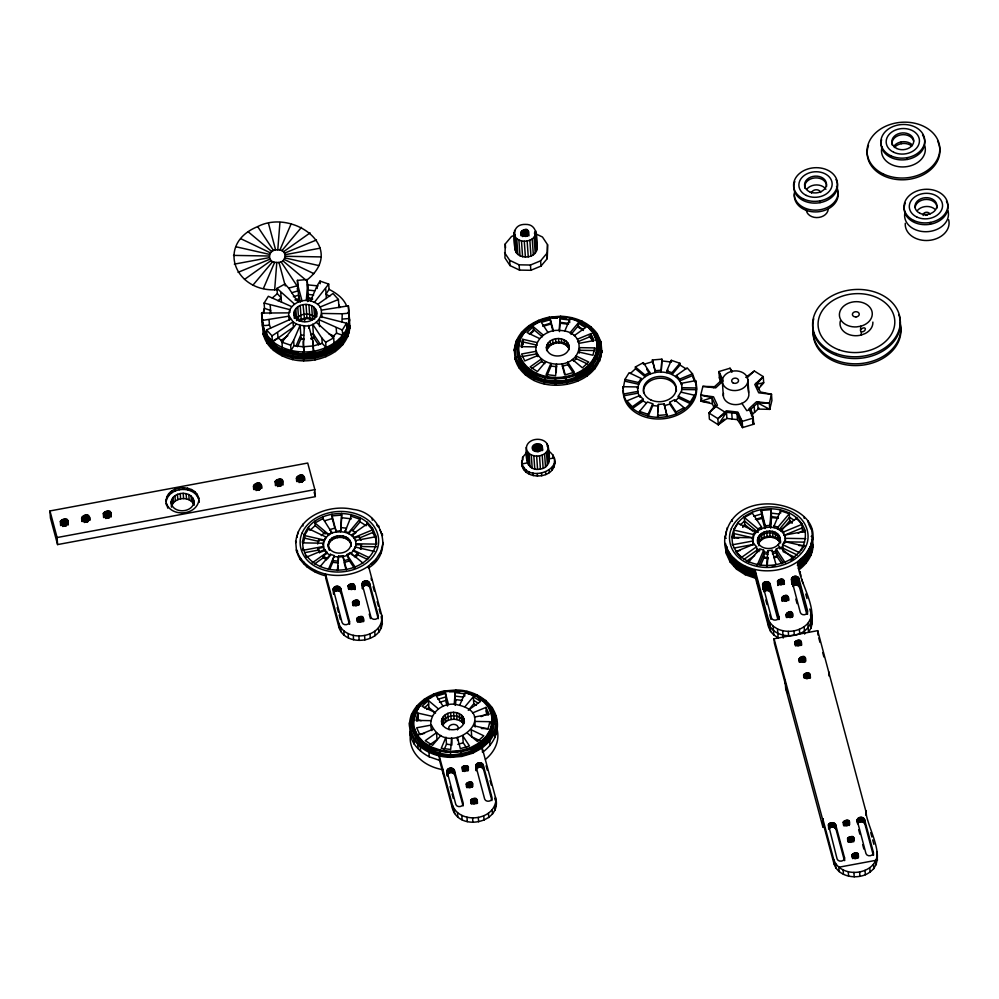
<?xml version="1.0" encoding="UTF-8"?>
<svg xmlns="http://www.w3.org/2000/svg" width="999" height="999" viewBox="0 0 999 999"><rect width="100%" height="100%" fill="white"/><g stroke="black" fill="none" stroke-linecap="round" stroke-linejoin="round"><path stroke-width="1.5" d="M429.258 756.805C419.767 751.847 410.364 743.056 410.152 731.668L413.124 730.394L414.26 728.234L417.632 735.601L423.401 741.995L431.181 746.952L428.958 752.459L429.258 756.805L439.548 760.351L452.734 809.44C460.664 832.279 503.496 822.165 495.392 797.052L482.205 747.976L479.12 742.956L485.864 736.787L490.372 729.545L492.32 721.715L493.756 723.676L496.89 724.437C498.326 735.639 491.096 745.903 482.517 752.372L482.205 747.976L489.71 741.171L494.717 733.129L496.89 724.437M536.088 373.176L533.978 380.457C558.691 392.557 599.313 381.531 601.785 350.661L598.663 349.9L597.227 347.952C591.333 383.716 531.181 388.386 519.168 354.458L518.031 356.631L515.059 357.892C516.695 368.156 525.137 375.811 533.978 380.457M482.205 747.976L472.727 753.221L461.913 756.405L450.487 757.354L450.561 751.348L440.447 750.137L431.181 746.952M282.742 260.714L306.381 280.494C347.952 248.002 292.532 208.254 257.68 226.611C216.084 243.456 234.091 290.984 274.663 289.822L276.798 262.462C286.688 264.036 288.324 248.988 277.784 249.837C267.894 248.276 266.246 263.311 276.798 262.462M277.784 249.837L279.92 222.477M304.533 328.534L304.333 325.761L300.125 325.262L293.619 340.422L290.647 345.192L291.021 350.474L293.993 345.691L303.471 346.828L304.333 325.761C317.757 328.271 329.358 308.741 314.385 302.347C302.547 296.004 284.44 305.844 289.498 320.279M306.306 300.512L307.542 284.727L307.055 279.57L297.427 280.369L298.888 299.6L296.278 300.374M307.655 301.573L308.216 294.405L313.636 295.055M308.241 300.786L308.466 297.914L312.525 298.401M337.412 570.479L338.536 556.131L342.819 555.769L346.566 569.717M375.649 535.002L375.761 536.763L355.632 540.509L355.694 541.383C353.708 535.027 346.815 531.905 340.572 531.755L341.733 515.084L332.105 515.896L336.288 532.105C324.126 532.517 317.719 550.187 330.519 555.169L327.497 558.778L323.177 556.018L327.272 553.109L324.812 549.575L306.431 557.155L303.147 548.476L303.271 550.237L323.414 546.49L323.102 543.219L302.585 542.869C305.007 503.908 377.347 503.234 376.448 544.143L355.931 543.781C355.881 551.773 347.302 556.793 340.022 556.893M338.536 556.131L338.274 561.213L332.642 560.551L332.767 562.3L329.795 569.255M337.824 570.217L338.162 565.871M341.134 527.859L341.608 513.324M431.843 730.619C426.835 716.221 439.872 703.034 454.245 704.208L455.144 692.632L464.635 693.756L464.797 696.103M455.182 705.394L455.144 692.632M455.507 704.532L455.844 700.324M534.34 233.142L542.457 237.013L547.539 244.668L547.227 258.654L540.971 266.109L530.819 270.292L519.492 270.105L510.014 265.572L504.945 257.929L505.257 243.931L511.513 236.488L515.309 234.915M547.227 258.654L547.539 244.668M537.787 356.631C530.506 342.944 545.342 329.008 559.14 330.432L560.052 318.856L569.53 319.992L569.717 322.627M556.256 372.54L556.518 364.111C548.189 363.911 538.998 359.74 536.351 351.261L521.59 354.008L524.737 360.926L538.224 355.369M559.44 331.631L560.227 321.503M657.854 414.485L657.642 417.245L658.378 404.433L664.173 403.946L667.182 416.446C647.951 420.729 621.503 409.365 623.126 386.7L637.487 386.95L638.024 393.144L639.285 395.929M661.912 359.178L661.163 371.99L661.912 359.178L652.359 359.977L655.369 372.477C665.459 370.617 678.209 374.425 681.655 385.04L681.53 383.279L695.629 380.656C700.574 398.726 683.816 413.911 667.182 416.446L664.173 403.946M658.066 411.713L658.378 404.433M766.633 566.445L767.869 550.661L772.152 550.299L775.898 564.248M805.044 530.407L805.107 531.293L784.964 535.039L785.089 536.788C783.104 530.432 776.211 527.31 769.967 527.16L771.066 509.615L761.438 510.414L765.684 527.522C759.59 528.683 753.333 532.917 752.559 539.51L752.434 537.749L731.917 537.387C736.051 503.146 793.83 498.264 805.044 530.407C810.601 569.105 743.993 578.821 732.542 543.893L732.604 544.767L752.746 541.021L752.984 544.542L734.29 548.014M767.22 565.659L767.781 558.478M770.192 527.484L771.315 513.136L779.445 514.11M770.666 528.134L771.565 516.658L778.333 517.457M423.401 741.995L422.565 744.605L420.304 746.952L420.604 751.298M426.748 699.125L426.698 699.762L435.277 694.455C388.411 715.122 419.405 764.223 461.451 754.482C501.098 748.488 507.092 701.086 465.409 691.945L465.696 692.869M531.643 325.362L531.593 325.986L540.184 320.691C501.673 335.826 517.282 382.255 555.519 380.507C584.128 383.866 615.983 349.101 587.362 326.323L593.756 333.853L597.24 333.728L600.973 341.92L601.91 352.422M528.309 368.219L527.46 370.841L525.212 373.189L525.337 374.95M261.925 317.657C261.538 362.5 332.555 369.155 347.415 329.62L347.29 327.859C341.221 340.734 328.022 348.364 314.485 351.136L314.61 352.897L303.184 353.846L303.259 353.047M455.294 690.734C474.15 690.671 496.665 703.184 495.766 724.362C493.031 745.554 470.092 756.792 450.549 756.443C431.78 756.505 409.553 743.88 410.452 722.889C413.174 701.847 435.876 690.596 455.294 690.734L455.419 691.645L455.744 690.009C476.923 689.61 500.087 705.481 497.19 728.783M597.365 335.489L597.24 333.728C588.898 322.09 574.562 316.745 560.639 316.233L560.576 317.045L549.45 317.969L549.225 317.183C532.617 320.304 514.735 332.567 514.373 350.911L516.421 340.472L519.293 340.422L520.392 338.773C501.96 397.627 621.84 387.887 593.131 332.704L596.69 340.771L597.902 341.77L600.973 341.92L601.098 343.681M293.519 351.91L292.445 359.54C315.696 365.085 348.314 353.072 349.95 326.211L347.764 325.874M417.632 735.601L416.595 738.011L413.898 739.859L414.198 744.205M522.527 361.838L521.503 364.248L518.793 366.096L518.918 367.857M496.378 720.042L496.078 715.696L492.27 715.109L488.224 706.48C517.719 768.593 382.255 766.845 419.992 705.294C395.816 732.766 433.841 761.313 461.238 753.396C486.85 750.923 506.905 718.531 482.455 700.087L482.617 700.724L474.675 695.129M519.917 340.01L524.9 331.531M445.017 691.595L444.892 692.544L444.318 690.958C427.01 694.043 407.867 707.879 409.652 727.272M415.397 713.224L415.484 712.537C414.198 716.058 415.047 723.588 409.34 722.926L410.464 736.013M413.436 721.066L413.536 720.366C413.361 766.645 499.962 759.702 491.595 713.848L491.795 714.535M515.184 359.652L514.248 349.151L517.27 348.501L518.431 346.591C518.256 392.882 604.857 385.939 596.49 340.085L596.69 340.771M745.754 377.347L754.345 371.016L763.248 376.611L754.794 384.44L758.703 392.819L771.49 394.28L769.33 403.184L757.679 402.922L758.104 409.078L769.767 409.353L771.915 400.437L771.49 394.28L760.326 391.933L756.218 383.117M60.365 521.366C65.26 535.514 74.401 511.65 60.365 521.366L60.652 525.586M81.643 518.194C92.395 506.018 90.822 530.744 81.643 518.194L81.831 521.003M103.322 513.386C108.229 527.522 117.358 503.671 103.322 513.386L103.621 517.607M198.514 497.302L198.639 499.05C193.631 484.915 168.569 486.863 166.109 501.773C165.697 483.204 200.562 482.904 198.938 502.335L198.813 500.574C196.366 515.484 171.291 517.42 166.296 503.284L167.82 508.116L167.695 506.356M171.141 501.848C172.765 490.571 193.469 490.309 193.906 502.247C192.295 513.523 171.591 513.786 171.141 501.848L171.516 507.13C173.214 496.803 190.597 495.454 194.068 505.257L193.694 499.975M263.249 312.35L264.485 308.341L264.111 303.072L268.331 296.278L291.596 306.581M263.649 312.987L264.086 308.966M263.074 322.04L262.537 326.461L263.199 323.801M269.767 313.723L270.592 310.452L264.485 308.341M293.943 312.937C295.554 301.661 316.258 301.398 316.708 313.336C315.085 324.613 294.38 324.875 293.943 312.937L294.33 318.469M253.484 486.238C264.236 474.075 262.662 498.788 253.484 486.238L253.671 489.06M275.162 481.431C280.07 495.579 289.198 471.728 275.162 481.431L275.462 485.664M296.441 478.259C307.192 466.096 305.619 490.809 296.441 478.259L296.641 481.068M341.945 321.765L342.257 313.773L321.74 313.424L322.028 317.57M292.445 359.54C279.383 356.343 265.734 347.477 263.224 333.441L265.334 332.754C279.558 371.503 348.389 361.713 349.463 319.168L347.415 329.62L346.353 329.433M295.741 542.744C297.39 515.871 330.007 503.871 353.259 509.415C381.93 512.262 394.717 552.235 368.619 567.844L367.882 567.282M349.95 326.211C343.406 365.946 276.561 371.141 263.224 333.441M303.446 542.794L304.608 538.174L304.295 533.778M317.694 544.005L318.781 539.66L323.976 540.834L325.799 536.938L308.641 528.746L308.516 526.985M350.749 542.307L350.874 544.068C347.402 534.265 330.02 535.614 328.321 545.941C327.26 532.392 352.847 532.192 351.086 546.341L350.961 544.58C349.263 554.907 331.88 556.256 328.409 546.453L329.508 550.349L329.383 548.588M333.216 589.06C333.778 585.639 339.523 585.202 340.671 588.436L349.463 621.166C350.025 625.099 343.244 626.086 342.07 622.527L333.216 589.06L333.591 594.205C333.029 590.272 339.81 589.273 340.971 592.832L349.363 624.075M348.151 585.701C352.247 597.489 359.852 577.609 348.151 585.701L348.364 588.636M360.377 549.1L361.463 544.755L355.994 544.667L355.632 540.509M360.864 549.413L361.463 544.755M352.547 602.06C356.643 613.848 364.248 593.968 352.547 602.06L352.759 604.994M362.075 583.691C362.637 580.282 368.381 579.832 369.53 583.066L378.321 615.796C378.883 619.73 372.103 620.729 370.941 617.17L362.075 583.691L362.45 588.848C361.888 584.902 368.668 583.916 369.842 587.474L378.234 618.706M356.943 618.431C361.039 630.207 368.643 610.327 356.943 618.431L357.155 621.353M376.323 542.382C370.941 573.226 323.626 579.432 306.306 555.394M326.011 575.062L325.649 575.836C312.6 572.639 298.951 563.773 296.441 549.725C300.424 562.787 312.774 570.978 325.537 574.075A43.894 33.629 -4 0 0 368.494 566.083L375.986 559.228L380.994 551.186L383.166 542.494L383.291 544.255M382.08 619.542C385.177 642.494 345.879 648.264 339.023 627.559L325.836 578.471L325.537 574.075L338.723 623.151C345.504 643.856 384.977 638.099 381.68 615.172L368.494 566.083L368.619 567.844M515.322 250.649C513.611 240.459 510.439 223.938 525.599 224.4C538.623 224.088 536.8 240.235 537 248.851C535.564 260.876 512.062 259.153 515.659 246.291M520.841 232.755C531.593 220.592 530.032 245.304 520.841 232.755L521.053 235.764M514.01 232.63C514.435 244.118 534.34 243.856 535.889 233.017M432.13 716.32L417.832 713.074L415.996 720.404L431.044 720.666M416.92 721.216L418.082 716.595M417.832 713.074L418.181 720.616L417.694 713.636M518.331 347.302L520.292 339.448M537.037 342.545L522.727 339.298L520.904 346.641L535.951 346.89M521.828 347.44L522.976 342.819M522.227 346.965L522.727 339.298M441.546 720.841C443.169 709.565 463.873 709.302 464.31 721.241C462.699 732.517 441.995 732.779 441.546 720.841L441.795 724.362M546.453 347.078C548.064 335.789 568.768 335.527 569.218 347.465C567.594 358.753 546.89 359.016 546.453 347.078L546.703 350.599C548.401 340.259 565.784 338.911 569.243 348.713L569.005 345.192M522.002 463.236L522.627 457.342L527.322 451.748M526.361 447.502C527.922 436.65 547.827 436.401 548.251 447.877C546.69 458.728 526.785 458.978 526.361 447.502C525.187 457.779 527.022 471.79 540.422 469.068C552.022 467.544 549.5 453.846 548.051 445.691M446.928 770.941C447.49 767.532 453.234 767.082 454.383 770.329L463.174 803.046C463.736 806.992 456.955 807.979 455.794 804.42L446.928 770.941L447.302 776.098C446.74 772.152 453.521 771.166 454.682 774.725L463.086 805.956M533.416 450.499C531.58 446.541 536.126 443.206 539.56 444.992L539.972 450.749M433.316 729.133L419.842 734.69L416.683 727.784L431.456 725.037C448.813 761.513 504.807 712.424 454.245 704.208M466.271 783.953C470.354 795.728 477.972 775.861 466.271 783.953L466.471 786.887M546.915 375.799L551.086 366.071L550.899 363.436L546.128 374.55L555.619 375.686L556.518 364.111C583.641 365.759 588.461 330.681 559.14 330.432M475.786 765.584C476.348 762.162 482.092 761.713 483.241 764.959L492.032 797.677C492.607 801.623 485.814 802.609 484.652 799.05L475.786 765.584L476.173 770.729C475.599 766.782 482.392 765.796 483.553 769.355L491.945 800.586M579.183 353.184L579.72 347.652L594.767 347.914L594.954 350.549L579.907 350.287M527.622 455.594L527.484 462.874L522.115 463.873C528.671 484.99 570.317 467.07 548.376 450.774M475.212 727.01L474.812 721.415L489.86 721.678L488.036 729.008L473.726 725.761M470.666 800.311C474.75 812.1 482.367 792.219 470.666 800.311L470.866 803.246M521.815 460.601C519.155 481.131 556.331 480.844 554.645 461.163M594.767 347.914L592.931 355.244L578.633 351.998M601.785 350.661C595.242 390.409 528.396 395.604 515.059 357.892M440.447 750.137L439.248 756.006L452.435 805.044C459.103 823.888 492.532 821.303 495.804 801.423L494.905 798.476M637.487 386.95L637.612 388.711L638.711 384.29L641.246 380.207L641.133 378.446L629.12 372.714L624.937 379.433L623.239 388.461L623.126 386.7M681.33 392.42L681.942 387.712L696.303 387.962L696.428 389.722L682.067 389.473L681.53 383.279M714.535 386.688L702.896 386.363L700.724 395.055L701.148 401.211L712.337 403.821L714.11 407.667M709.327 402.322L701.148 401.211L701.872 398.314M726.261 538.224L725.137 538.149C733.054 474.5 854.694 509.353 798.014 563.249L797.889 561.5L805.381 554.645L810.389 546.59L810.514 548.351L809.465 548.164M725.137 538.149L726.348 531.081M732.841 538.199L734.003 533.578L753.496 537.999L753.258 534.49L755.132 531.468L737.974 523.276L737.911 522.39M734.103 537.662L738.748 538.124M757.879 543.693C754.183 530.769 776.186 526.111 780.144 537.712C781.855 549.637 761.338 552.634 757.804 541.87M757.717 541.346C759.34 530.069 780.032 529.807 780.481 541.745M762.612 584.465C763.174 581.056 768.918 580.606 770.067 583.841L778.858 616.57C779.42 620.504 772.639 621.503 771.465 617.944L762.612 584.465L762.986 589.61L762.786 586.688M762.911 588.861C763.473 585.451 769.218 585.002 770.366 588.249L778.758 619.48M777.547 581.106C781.643 592.894 789.247 573.014 777.547 581.106L777.859 585.514M781.78 598.151C790.733 588.011 789.435 608.603 781.78 598.151L781.98 601.086M791.47 579.095C792.032 575.686 797.776 575.237 798.925 578.483L807.716 611.201C808.278 615.147 801.498 616.133 800.336 612.574L791.47 579.095L791.845 584.253C791.283 580.307 798.064 579.32 799.237 582.879L807.629 614.11M786.176 614.51C795.129 604.37 793.83 624.974 786.176 614.51L786.375 617.444M812.562 537.899L808.803 552.872L804.045 560.514L798.95 565.172M810.863 544.605L813.061 544.942L810.888 553.633L805.881 561.675L798.376 568.531M799.575 569.305C807.155 563.536 813.086 554.695 813.061 544.942M794.829 642.157C798.913 653.945 806.53 634.065 794.829 642.157L795.029 645.092M810.389 619.293L811.475 614.947L812.1 623.738L811.013 628.084L808.503 632.117L807.891 623.314L810.389 619.293L811.013 628.084M803.621 674.874C807.704 686.663 815.321 666.783 803.621 674.874L803.82 677.809M828.433 824.737L837.1 858.965C838.273 862.524 845.054 861.525 844.492 857.592L835.701 824.862C834.602 821.89 829.757 822.002 828.433 824.737L828.733 829.133C830.057 826.41 834.914 826.285 836.001 829.257L844.392 860.501M843.243 822.14C847.252 833.728 854.744 814.185 843.243 822.14L843.443 825.074M847.577 838.486C851.672 850.274 859.277 830.394 847.577 838.486L847.789 841.42M857.105 820.117C857.666 816.707 863.411 816.258 864.56 819.505L873.351 852.222C873.913 856.168 867.132 857.154 865.971 853.596L857.105 820.117L857.304 823.051M851.972 854.857C856.068 866.633 863.673 846.765 851.972 854.857L852.184 857.779M877.11 855.968C873.838 875.836 840.421 878.433 833.753 859.59L822.751 818.681L822.726 823.139L822.751 818.681M785.052 679.67L785.676 688.473L822.964 827.284L823.001 822.826L834.053 863.985C838.273 876.348 854.37 879.282 865.346 874.762C891.483 862.936 867.02 829.382 865.721 810.701L817.694 630.656L774.063 638.773L774.375 643.169L785.364 684.065M799.075 659.24C808.116 649.15 806.63 669.742 799.075 659.24L799.275 662.175M739.51 563.286L736.475 567.457L736.6 569.218L745.242 574.725L755.544 578.271L768.731 627.36L770.604 631.455L773.8 635.002L778.134 637.762L777.509 628.958L773.189 626.211L769.979 622.664L768.119 618.568L754.932 569.48C742.17 566.396 729.819 558.204 725.836 545.129C729.02 559.477 742.369 570.179 756.343 573.538M263.424 288.486L274.688 262.213M279.882 250.087L291.159 223.826M310.527 301.011L317.02 285.864L319.992 281.081L328.683 284.078L329.046 289.36L326.074 294.131L329.72 296.453M296.066 345.966L300.799 334.94L303.609 335.277M297.502 346.728L301.049 338.461L303.858 338.798M328.409 569.405L334.315 555.619L330.457 554.295L320.08 566.658M322.852 516.82L322.977 518.581L332.23 533.304L329.77 529.607L335.189 528.021L336.288 532.105L340.572 531.755L340.896 527.547L346.516 528.209L344.78 532.255L351.223 516.221L351.099 514.46M332.642 560.551L334.315 555.619M564.76 331.106L569.53 319.992M459.865 704.869L464.635 693.756M444.105 749.75L446.491 744.193L445.991 737.2L441.233 748.313L450.711 749.45L451.61 737.874L452.01 743.468M652.672 403.746L652.797 405.507L648.239 416.121L648.126 414.36L652.672 403.746L647.439 401.948L639.51 411.401L639.635 413.149M668.019 370.017L666.87 372.677L666.758 370.916L671.303 360.302L679.907 363.274L680.032 365.035L672.102 374.475L671.977 372.714L679.907 363.274M748.401 561.438L748.463 562.312L759.789 548.826L763.648 550.149L757.155 565.309L757.092 564.435M774.175 527.659L774.05 525.899L780.556 510.751L789.235 513.736L777.909 527.235L778.034 528.995M759.178 564.697L763.898 553.671L768.119 554.17M760.601 565.459L764.148 557.192L768.356 557.692M714.248 408.116L715.459 405.357L711.9 397.664L700.724 395.055L713.511 396.803L717.419 405.182L708.965 413.012L709.39 419.168L718.306 424.775L726.885 418.444L737.462 419.642L742.619 427.547L753.683 424.238L753.246 418.082L750.948 409.153L751.273 413.773M571.878 317.582L570.854 319.143L570.317 318.169C627.072 334.215 590.484 392.707 544.817 380.344C510.714 374.875 506.855 331.73 540.009 321.653M466.983 691.345L465.959 692.906M282.33 347.477L281.968 342.207L296.266 323.938L300.125 325.262L301.111 339.335L303.921 339.672M314.385 302.347L328.683 284.078M332.355 337.025L336.563 333.179L342.682 335.277L342.307 330.007L346.528 323.214L320.929 316.683M341.059 337.712C325.799 358.816 292.207 359.965 273.002 343.456L272.877 341.695L266.471 334.603L262.737 326.398L262.849 328.159M308.641 528.746L304.42 535.526L323.913 539.959M355.194 557.454L358.004 554.882L357.879 553.121L353.309 550.936L355.12 547.04L374.625 551.473M569.305 349.588C565.996 340.597 551.336 340.946 547.327 349.213L547.015 344.817M541.595 449.737L542.345 446.753L540.134 444.318A5.145 3.946 -4 0 0 533.016 445.641A5.145 3.946 -4 0 0 534.477 451.061A5.145 3.946 -4 0 0 541.595 449.737L540.734 449.325C538.736 451.773 533.341 451.236 533.216 447.614M418.831 707.654L415.022 713.786L411.513 714.235L411.713 717.132M625.062 381.193L638.711 384.29L638.586 382.542L641.133 378.446M442.357 722.102C446.366 713.835 461.038 713.486 464.348 722.477L464.098 718.968M463.124 716.832L463.611 723.813C458.578 717.082 446.403 718.006 442.607 725.574L442.12 718.581M674.612 401.461L678.421 397.977L678.296 396.216L680.831 392.132L694.492 395.229L694.605 396.99M462.262 766.957C462.375 779.282 476.011 761.438 462.262 766.957L462.574 771.353M678.421 397.977L690.421 403.708L690.297 401.96L694.492 395.229M737.974 523.276L733.753 530.057L753.258 534.49M758.528 542.607C762.537 534.34 777.21 533.99 780.519 542.994L780.144 537.712M779.17 535.576L779.607 541.733C774.562 535.002 762.387 535.926 758.591 543.493L758.166 537.337M782.991 550.449L782.579 544.592L784.452 541.57L803.958 546.003L803.895 545.117M801.136 550.524L803.958 546.003M798.064 563.074L804.158 556.443M857.604 823.775C858.928 821.041 863.773 820.928 864.872 823.9L873.263 855.132M740.821 423.688L742.619 427.547L742.182 421.391L737.861 412.1L726.323 410.789L717.869 418.606L718.306 424.775L726.46 412.275L738.586 413.673M524.825 332.18L523.214 332.992L521.428 332.417M419.917 705.943L418.306 706.755L416.521 706.193M860.988 329.533L861.175 329.283A2.747 1.636 -31.7 0 1 864.684 327.934L865.434 328.783L864.859 330.419A2.747 1.636 -31.7 0 1 861.35 331.78L860.464 330.706L860.763 326.211A16.459 12.612 -4 0 0 867.969 305.432A16.459 12.612 -4 0 0 840.646 309.902A16.459 12.612 -4 0 0 856.53 326.898L860.763 326.211M270.267 338.973L266.958 341.633L267.083 343.394M733.366 557.704L730.057 560.364L730.182 562.125L736.6 569.218M253.122 284.94L272.752 261.551M281.818 250.761L301.448 227.372M504.57 252.647L509.652 260.289L519.118 264.822L530.457 265.022L540.609 260.826L546.853 253.384M355.981 532.742L351.66 529.982L348.639 533.591L348.576 532.704L359.902 519.218L351.223 516.221M352.709 530.644L360.09 521.853L359.777 517.457M545.754 361.663L537.45 371.566L530.144 366.908L541.433 358.916L541.608 361.551L544.855 363.611M569.917 332.879L578.221 322.989L585.514 327.635L574.238 335.639M571.016 334.415L578.396 325.624M539.56 444.992L540.134 444.318L540.546 450.074M440.846 735.426L432.542 745.329L425.249 740.684L436.526 732.679L437.013 739.66L429.495 744.992M465.01 706.643L473.314 696.753L480.606 701.398L469.33 709.402M468.269 710.339L473.801 703.733L473.314 696.753M779.108 529.632L789.485 517.257L794.355 520.354M781.23 530.894L789.734 520.779L792.157 522.327M715.459 405.357L708.965 413.012L717.869 418.606L726.46 412.275L726.885 418.444M756.967 387.325L756.743 384.24L763.248 376.611L763.686 382.767L758.104 389.31M342.282 335.914L342.407 337.662C327.41 354.208 301.673 358.067 281.656 348.963L282.267 348.276M315.984 571.603L315.359 572.29L315.234 570.529M582.18 321.129L580.431 322.44L579.582 321.366M477.272 694.892L475.099 696.116M745.379 567.007L744.755 567.694L736.101 562.187L735.988 560.427M713.511 387.637L721.54 380.219L718.968 371.541L730.032 368.231L732.23 371.616M723.288 380.831L715.659 387.899L702.896 386.363M746.94 377.859L754.345 371.016M718.306 424.775L724.325 419.193M760.676 385.552L763.686 382.767L756.743 384.24M749.65 410.352L758.703 401.973M751.385 415.309L759.14 408.129M272.315 297.989L277.335 293.669L276.973 288.386L284.965 284.003L288.773 288.212L297.964 302.06M277.984 300.761L281.144 297.877L277.335 293.669M296.478 318.269C300.974 313.336 309.278 312.687 314.535 316.758M523.951 332.942L531.343 326.398M309.877 530.419L315.16 525.599L314.847 521.203M543.281 335.102L533.279 326.735L526.96 332.517L539.535 338.524M529.308 334.103L533.528 330.244M530.432 334.016L533.591 331.131L533.279 326.735M321.278 535.639L325.037 532.205L328.671 535.252L328.609 534.365L314.972 522.964L322.977 518.581M354.133 556.555L357.879 553.121M573.501 361.226L576.311 358.653L576.123 356.019L588.711 362.025L582.38 367.819L572.377 359.44M371.004 564.41L375.187 560.601M357.692 600.549L357.992 604.957L355.419 604.645L353.246 605.831L352.947 601.435M630.294 373.514L635.514 368.743L635.389 366.983L643.319 362.637L649.75 372.327L649.874 374.088L645.054 376.735L641.246 380.207M419.043 706.705L426.011 700.336L424.026 699.337M423.014 703.296L426.448 700.174M438.386 708.865L428.384 700.499L422.053 706.281L434.627 712.299M424.413 707.866L428.633 704.02M426.76 709.415L428.871 707.479L428.384 700.499M740.334 524.862L744.555 521.003L758.191 532.417M742.682 526.448L744.792 524.525L752.746 531.181M742.744 527.335L744.854 525.399L744.243 516.608M466.97 787.724L469.143 786.525L471.715 786.837L471.403 782.442M782.704 546.341L779.882 548.913L779.769 547.152L776.211 549.1L776.76 557.017L774.05 557.817M777.871 619.417L770.679 592.644C769.68 589.922 765.596 589.81 763.835 591.82L763.224 583.029M797.277 562.687L801.448 558.866M797.277 565.197L803.258 559.74L807.904 552.26L810.888 553.633L811.013 555.394M783.366 580.032L783.678 584.427L780.419 583.691L778.246 584.877L777.946 580.481M798.676 566.908C806.255 561.076 812.512 551.91 811.675 542.032M792.707 586.463C794.455 584.44 798.538 584.565 799.537 587.275L806.73 614.048M777.509 628.958C787.512 633.441 800.399 631.593 807.891 623.314M795.529 645.928L797.702 644.742L800.948 645.479L800.636 641.071M848.95 821.078L849.262 825.474L846.94 824.674L843.93 825.923L843.631 821.528M852.671 858.628L854.844 857.429L857.417 857.741L857.117 853.346M244.48 279.433L271.141 260.514M283.441 251.785L310.102 232.879M282.879 341.159L278.009 338.062L272.377 341.146L272.015 335.864L293.019 321.865L296.266 323.938M317.62 304.408L333.004 293.494L338.411 299.488L338.986 307.692M270.704 327.922L269.443 325.15L262.662 325.724L262.3 320.442L289.211 316.134L293.019 321.865L293.394 327.148L272.877 341.695C284.553 350.861 300.062 353.509 314.485 351.136M280.682 340.771L287.787 335.739M531.593 368.656L541.608 361.551M311.838 563.136L327.222 552.235M354.957 533.466L351.885 535.651L351.823 534.777L367.207 523.863L367.083 522.102M314.523 563.998L323.301 557.779L323.177 556.018M643.056 399.15L643.169 400.911L632.404 408.554L632.28 406.793L643.056 399.15L639.797 395.554L626.922 400.861L627.047 402.622M676.498 377.272L676.373 375.512L687.137 367.869L692.494 373.801L695.741 382.417L695.629 380.656M741.171 557.667L756.555 546.753L754.145 544.093L735.764 551.685L741.171 557.667L741.108 556.793M781.28 531.056L781.156 529.295L796.54 518.394L796.478 517.507M743.78 559.502L756.792 550.274L758.953 551.648M746.39 561.351L754.682 555.469M273.002 343.456L273.851 342.907M307.555 566.233L306.705 566.783L306.593 565.022M485.926 700.399L483.566 701.323L478.484 698.264M736.101 562.187L736.95 561.65M925.211 215.322L927.472 215.185M266.97 335.152L266.608 329.882L290.609 319.205M298.676 320.005L306.93 317.582L312.525 318.843M311.601 305.657L312.587 319.73L306.993 318.456L298.738 320.879L297.752 306.805M310.951 339.086L313.661 338.286L312.675 324.213L321.865 338.062L322.24 343.344L326.049 347.552L325.674 342.27L333.678 337.887L316.233 322.265M327.572 347.565L330.207 346.129M325.924 356.755L323.763 350.212L332.33 345.517L335.277 349.8L335.402 351.561M532.18 325.874L539.735 321.74M328.609 534.365L332.168 532.417M635.514 368.743L645.054 376.735L644.942 374.975L649.75 372.327M354.57 568.531L349.513 560.914L346.878 554.582L350.424 552.634L362.937 563.086M669.667 402.335L676.111 412.025L676.223 413.786L669.792 404.096L669.667 402.335L674.487 399.7L684.028 407.679L684.153 409.44M353.971 584.627L354.283 589.023L351.923 588.211L349.438 588.935L349.138 584.54M676.111 412.025L684.028 407.679M362.762 617.345L363.074 621.74L360.714 620.928L358.229 621.665L357.929 617.257M752.247 512.225L752.309 513.099L744.305 517.482L757.941 528.896L758.066 530.656M426.723 699.537L435.114 695.416M427.272 699.65L431.393 697.452M757.941 528.896L761.5 526.948L752.309 513.099M790.733 560.027L793.406 558.566L793.343 557.692M450.561 751.348L460.839 750.486L470.579 747.627L479.12 742.956M467.682 766.508L467.994 770.903L465.634 770.092L463.161 770.828L462.849 766.42M787.087 595.966L787.387 600.362L783.228 600.711L782.929 596.303M791.483 612.325L791.795 616.72L787.624 617.07L787.324 612.674M476.473 799.225L476.785 803.633L474.425 802.821L471.953 803.546L471.64 799.15M757.979 584.103C756.867 584.552 756.156 573.364 757.979 584.103L768.418 622.964C772.639 635.327 788.735 638.261 799.712 633.741C828.845 620.267 796.653 582.03 797.889 561.5A43.894 33.629 -4 0 1 754.932 569.48L755.544 578.271M808.753 673.363L809.065 677.772L804.907 678.109L804.595 673.713M853.695 841.807L851.348 840.996L848.863 841.72L848.563 837.324M805.069 657.517L805.381 661.912L803.034 661.088L800.549 661.8L800.236 657.404M749.275 409.677L746.827 410.701L741.857 403.334M238.062 272.34L269.93 259.191M284.64 253.122L316.508 239.972M320.03 307.068L338.411 299.488M577.447 339.185L590.921 333.616L594.08 340.534L579.308 343.281M577.622 341.82L591.108 336.251M676.373 375.512L679.632 379.121L692.494 373.801M692.619 375.562L679.757 380.869L679.632 379.121M351.823 534.777L354.233 537.437L372.615 529.845L367.207 523.863M321.191 551.96L324.875 550.449L324.812 549.575M361.064 540.384L359.19 536.288L354.283 538.311L354.233 537.437M372.49 528.084L372.802 532.479L359.315 538.049L359.19 536.288M781.156 529.295L783.566 531.955L801.947 524.375L796.54 518.394M783.803 535.476L802.197 527.897L804.083 532.042M798.201 533.166L802.434 531.406M472.539 712.949L486.026 707.379L489.173 714.297L474.413 717.045M481.118 716.595L486.513 714.372L486.026 707.379M840.396 320.829A16.459 12.612 -4 0 0 861.375 335.002L865.271 333.504A16.459 12.612 -4 0 0 872.876 322.09M267.595 336.001L266.596 336.363L266.471 334.603M301.298 559.328L300.299 559.69L300.175 557.929M701.148 401.211L711.9 397.664L712.337 403.821M288.786 288.087L297.789 285.639M291.758 292.719L298.276 290.809L297.427 280.369M293.369 296.74L298.576 295.204L300.449 302.173M294.917 299.875L298.826 298.726L299.575 301.511M310.652 334.69L313.349 333.891L320.042 343.968M310.889 338.211L313.599 337.412L318.619 344.967M313.112 346.029L322.24 343.344M549.925 317.819C531.343 320.754 511.301 337.025 516.146 357.642C522.764 378.009 547.215 385.302 566.583 381.743C585.027 378.783 604.695 362.475 599.875 342.07C593.331 321.903 569.155 314.498 549.925 317.819L549.937 318.419M540.821 321.104L549.637 318.519M553.434 330.906L550.412 319.668L541.283 322.352L548.026 332.505M542.832 325.487L550.661 323.177M542.894 326.361L550.724 324.063L550.412 319.668M564.685 374.712L562.412 366.271L567.819 364.685L573.726 373.564M652.484 361.738L643.443 364.398L643.319 362.637M664.298 405.706L669.792 404.096M324.463 520.829L332.28 518.531L331.98 514.135M349.388 559.153L343.981 560.739L342.819 555.769M349.513 560.914L344.106 562.499L345.991 569.53M753.858 516.233L761.675 513.936L765.421 527.884M755.406 519.368L761.925 517.457L764.922 528.608M756.767 519.867L761.987 518.331L761.375 509.54M776.335 550.861L772.277 552.06L772.152 550.299M772.402 553.821L776.448 552.622L783.141 562.699M774 556.942L776.698 556.143L781.717 563.698M435.926 694.879L445.042 692.182M448.539 704.682L445.517 693.431L436.388 696.116L443.119 706.268M437.937 699.25L445.754 696.952M439.485 702.334L446.004 700.411L445.517 693.431M457.817 744.38L463.224 742.794L466.595 747.876M347.689 312.45L348.776 312.188L348.351 305.831L321.428 310.14M234.328 264.136L269.231 257.655M285.339 254.658L320.242 248.164M521.765 356.643L536.538 353.908M49.95 510.951L307.717 463.037L314.86 489.622L315.347 496.665L57.58 544.58L50.437 517.994L49.95 510.951L57.093 537.549L57.58 544.58M57.093 537.549L314.86 489.622M319.468 552.859L318.107 548.376L323.476 547.377L323.414 546.49M304.932 552.609L318.219 550.137M735.976 551.273L740.284 550.461M418.643 734.49L424.55 733.391M297.652 551.336L296.553 551.485L295.629 540.983M725.948 546.89L727.047 546.74M811.151 536.351L812.249 536.201L812.362 537.962M314.685 290.809L307.904 290.01L307.43 284.84L318.157 285.914M274.663 289.822L277.522 289.585M263.162 319.493L262.038 319.418L261.613 313.062L288.911 312.862M342.257 313.773L349.026 313.211L348.351 305.831M342.62 319.056L349.4 318.494L349.026 313.211M549.225 317.183L560.639 316.233M552.884 318.169L557.305 317.807M554.295 318.132L557.392 317.869M310.976 352.51L314.385 352.123L314.61 352.897M652.359 359.977L655.244 370.716L661.051 370.229M657.517 415.484L667.057 414.685M336.226 531.231L340.509 530.869M765.559 525.761L769.842 525.399M765.684 527.522L769.967 527.16M772.14 565.983L774.899 565.759M444.318 690.958L455.744 690.009M444.543 691.733L455.669 690.809M449.463 691.82L458.641 691.745M263.524 324.663L262.412 324.7L263.349 335.202M811.575 539.697L812.686 539.66M233.516 255.394L269.081 256.006M285.489 256.293L321.054 256.905M805.781 538.661L785.264 538.311L785.514 541.833L804.57 542.157M798.95 545.579L804.807 545.679M361.588 546.515L376.635 546.778M481.318 728.508L488.848 728.633M766.733 409.003L769.767 409.353L769.33 403.184L756.543 401.723L748.925 408.791L753.246 418.082L742.182 421.391L737.037 413.486L737.462 419.642M561.7 317.732L566.058 318.256M562.012 317.794L565.072 318.157M560.289 322.377L568.419 323.351M568.481 324.225L560.352 323.251L560.052 318.856M312.587 299.288L308.529 298.801L307.542 284.727M662.025 360.939L671.428 362.063L671.303 360.302M551.086 366.071L556.705 366.745M294.967 352.085L297.852 352.435M652.797 405.507L658.503 406.193M778.396 518.344L771.628 517.532L771.003 508.741M763.773 551.91L767.994 552.41L767.869 550.661M768.418 558.578L764.21 558.066L763.648 550.149M341.92 517.732L351.398 518.856M334.378 556.505L338.599 557.005M332.767 562.3L338.386 562.974M455.357 691.333L459.702 691.845M455.394 696.141L463.524 697.115M455.631 699.612L462.412 700.424M446.491 744.193L452.11 744.867M410.152 731.668C415.434 748.613 433.828 756.955 450.487 757.354M530.919 326.573L528.921 325.562M235.689 246.703L269.493 254.383M285.09 257.929L318.893 265.597M522.914 341.945L537.212 345.192M624.937 379.433L638.586 382.542M264.111 303.072L289.722 309.603L289.91 312.362M304.608 538.174L318.906 541.421L318.781 539.66M418.319 720.054L421.178 720.704M571.178 318.881L580.956 322.252M570.404 318.768C578.209 317.37 583.891 330.045 590.821 326.636L590.946 328.396M666.758 370.916L671.977 372.714M329.046 289.36C336.363 293.044 343.768 298.389 346.778 306.331M639.51 411.401L648.126 414.36M319.53 326.611L319.043 319.692L342.307 330.007M281.968 342.207L290.647 345.192M293.519 352.734L284.216 349.538L282.018 354.233L282.143 355.994M774.05 525.899L777.909 527.235M755.294 571.016L747.314 568.269L745.129 572.976L745.242 574.725M755.044 571.241L744.755 567.694L744.63 565.933M755.182 571.99L747.127 569.218L739.223 564.185L734.277 558.716M756.081 574.625C743.955 571.69 732.217 563.898 728.433 551.485L726.323 552.172L726.448 553.933L730.182 562.125M344.717 531.381L348.576 532.704M465.509 692.544L476.061 696.028M467.033 693.331L474.163 695.741M341.483 337.275L342.407 337.662M804.582 556.006L805.506 556.393L805.381 554.645M483.004 701.148L488.861 707.629L492.332 707.492L492.532 710.389M678.296 396.216L690.297 401.96M576.311 358.653L587.499 363.998M240.697 238.661L270.429 252.872M284.153 259.428L313.886 273.651M782.579 544.592L799.724 552.784L799.662 551.91M782.816 548.101L797.339 555.044M328.958 333.791L334.24 336.313M783.066 551.623L794.942 557.305M353.246 550.062L369.081 557.629M358.004 554.882L367.782 559.565M480.107 740.783L471.715 736.775L471.228 729.782L483.803 735.801L477.472 741.583L467.482 733.216M757.679 402.922L769.767 409.353M715.996 406.506L724.899 412.1M680.032 365.035L686.051 368.868M578.458 326.498L583.329 329.595M583.391 330.482L578.521 327.385L578.221 322.989M643.169 400.911L646.465 403.009M792.219 523.201L789.797 521.653L789.173 512.862M756.668 548.513L759.914 550.586M360.09 521.853L366.171 525.724M323.301 557.779L326.548 559.84M473.563 700.274L478.421 703.371M473.801 703.733L476.236 705.282M334.166 343.956L334.915 344.518L334.79 342.757M635.389 366.983L644.942 374.975M533.466 329.37L542.357 336.813M779.769 547.152L793.406 558.566M248.189 231.805L271.828 251.586M276.973 288.386L294.418 304.008M352.31 555.032L350.424 552.634M315.16 525.599L325.162 533.966L325.037 532.205M428.871 707.479L435.539 713.061M344.106 332.817L347.789 334.902L347.902 336.663M539.36 321.541L538.411 320.367M434.453 695.304L433.504 694.143M594.617 332.442L596.44 334.478M589.235 335.801L592.494 340.784M626.922 400.861L632.28 406.793M321.865 338.062L325.674 342.27M266.608 329.882L272.015 335.864M274.638 343.818L276.124 345.454L273.376 348.726L273.501 350.487M376.785 525.149L378.746 527.322L378.621 525.561M721.54 380.219L719.392 377.697L718.968 371.541L722.677 379.508M802.634 558.903L805.881 561.675L806.006 563.436M324.925 349.013L325.424 349.712L325.299 347.952M547.952 449.775L548.738 454.995L547.952 452.135M776.211 549.1L785.401 562.949L785.339 562.075M646.653 369.243L649.874 374.088L655.369 372.477L655.244 370.716M257.68 226.611L273.614 250.612M280.969 261.688L296.903 285.689M346.878 554.582L355.232 567.17M472.727 753.221L470.579 747.627M339.111 339.323L342.782 342.944L342.907 344.705M730.032 368.231L731.83 372.09M752.484 421.665L753.683 424.238L752.859 419.705M720.591 380.282L719.392 377.697L720.679 382.043M808.753 524.088L811.25 529.557M753.795 544.83L752.434 537.749M785.676 688.473L787.574 692.632M597.989 336.85L600.474 342.32M591.171 337.138L593.069 341.283M535.864 244.605L537 248.851M338.786 304.757L340.047 307.53M486.263 710.901L488.161 715.059M379.982 530.044L382.48 535.514L382.355 533.753M372.802 532.479L375.324 538.011M318.107 548.376L319.967 552.472M737.037 413.486L742.619 427.547M747.901 379.608L747.202 377.123A12.825 9.828 -4 0 0 726.148 373.976A12.825 9.828 -4 0 0 730.619 390.072A12.825 9.828 -4 0 0 747.901 379.608L748.875 393.681A12.825 9.828 -4 0 1 743.356 402.709L740.371 403.958A12.825 9.828 -4 0 1 723.513 393.369M748.538 392.432L747.801 385.564M818.793 637.974L819.967 642.357M822.714 652.584L823.888 656.967M870.728 832.617L871.915 837M872.701 839.922L873.875 844.305M801.747 579.108L802.946 583.591M805.756 594.055L806.967 598.538M809.777 609.003L811.375 614.972M810.489 614.909L812.1 623.738M858.678 829.732L859.877 834.19M862.674 844.605L863.873 849.063M795.841 599.125L797.04 603.583M765.783 600.024L766.982 604.495M769.779 614.897L770.978 619.368M774.063 638.773L822.427 818.743M755.232 573.876L756.88 580.019M550.599 322.302L552.859 330.731M486.113 765.758L487.312 770.217M490.109 780.631L491.308 785.089M446.004 700.411L447.515 706.043M446.216 702.509L446.953 705.244M450.099 786.5L451.298 790.971M452.097 793.943L453.296 798.401M297.902 285.527L302.023 300.874M303.109 341.558L303.958 352.023L303.584 346.74L313.224 345.941L312.737 340.746L308.616 325.412L308.816 328.172M304.782 321.541L303.034 304.633M373.151 586.688L374.363 591.171M377.172 601.635L378.371 606.118M379.17 609.103L380.382 613.586M381.181 616.583L382.392 623.938M268.494 223.426L275.637 250.012M278.933 262.287L285.289 285.926M369.243 614.123L370.442 618.593M332.28 518.531L334.927 528.371M314.161 492.232L314.947 495.179M337.187 607.592L338.386 612.062M339.185 615.034L340.384 619.492M595.267 355.769L596.64 357.979L599.612 359.353L599.737 361.114M490.372 729.545L491.745 731.755L494.717 733.129L495.017 737.474M752.909 421.253L753.683 424.238M461.913 756.405L460.839 750.486M800.411 572.902L799.849 571.428L799.974 573.176M590.771 363.012L591.982 365.459L594.605 367.407L594.73 369.155M485.864 736.787L487.087 739.235L489.71 741.171L490.01 745.516M297.252 288.336L297.69 290.459M584.015 369.18L587.112 374.25L587.237 376.011M371.166 578.159L371.491 580.182M541.47 449.475L541.146 444.967L541.982 449.375M750.948 409.153L752.309 416.695M800.699 574.275L800.936 576.123M541.146 444.967L542.007 450.761M575.486 373.863L577.747 381.206M323.651 349.4L323.763 350.212M542.482 450.137L541.908 445.791L542.17 449.587M761.101 511.276L761.188 512.1M565.746 376.723L566.933 384.39M313.911 352.26L315.097 359.94M813.174 546.703L811.75 529.158M784.964 535.039L785.389 540.072L784.577 543.331L784.452 541.57M757.592 539.597L757.929 543.618M731.855 536.513L732.604 544.767M727.022 547.652C727.909 562.574 742.319 572.439 755.768 575.636L755.419 576.523C736.675 573.039 722.227 555.906 725.024 536.388M726.448 553.933L725.511 543.431M554.832 463.811L554.345 457.892L548.963 458.891L549.175 461.076M495.392 797.052L496.103 805.818M375.761 536.763L376.448 544.143M348.651 310.427L349.588 320.929M350.075 327.972L349.138 317.47L349.263 319.23M348.439 321.878C349.488 366.233 268.594 371.728 263.786 327.51M313.224 347.327L313.586 351.211L312.737 340.746M328.196 544.18L328.534 548.214M302.46 541.108L303.271 550.237M261.613 313.062L262.3 320.442M165.984 500.012L166.421 505.044M542.619 450.324L542.345 446.753M930.331 222.452L930.456 224.201M907.204 157.667L907.329 159.428M901.223 141.92L901.348 143.681M861.138 331.668L861.375 335.002M876.71 851.598L877.422 860.364M876.335 864.709L876.023 860.314L838.823 867.232L839.135 871.628M873.351 852.222L873.551 855.156M873.526 864.335L873.825 868.73M866.058 810.639L866.358 815.034M865.721 810.701L866.021 815.097M869.779 867.769L870.079 872.164M864.56 819.505L864.872 823.9M864.235 818.793L864.547 823.188M863.685 818.181L863.998 822.589M819.917 200.886L820.042 202.647M862.949 817.706L863.248 822.115M862.062 817.407L862.362 821.802M865.034 870.366L865.346 874.762M861.088 817.294L861.4 821.69M860.114 817.369L860.414 821.777M859.177 817.644L859.49 822.04M858.366 818.094L858.678 822.489M857.716 818.681L858.029 823.076M857.292 819.38L857.492 822.302M858.291 854.332L858.491 857.254M859.627 871.952L859.927 876.348M857.791 853.77L858.104 858.166M856.305 853.071L856.618 857.467M855.431 852.959L855.743 857.354M853.895 837.961L854.095 840.896M853.396 837.412L853.596 840.346M854.545 853.034L854.844 857.429M852.721 836.975L853.021 841.383M853.695 853.283L854.008 857.679M851.91 836.7L852.222 841.096M852.959 853.683L853.258 858.091M853.908 872.427L854.22 876.822M851.036 836.6L851.348 840.996M852.372 854.22L852.572 857.154M849.45 821.628L849.649 824.562M850.149 836.675L850.449 841.071M848.288 820.654L848.601 825.062M849.3 836.925L849.612 841.32M847.502 820.391L847.801 824.787M847.976 837.861L848.276 842.257M846.64 820.279L846.94 824.674M845.753 820.354L846.066 824.749M844.929 820.604L845.241 824.999M848.288 871.752L848.601 876.16M844.205 821.003L844.505 825.399M844.492 857.592L844.692 860.514M843.144 869.979L843.456 874.387M828.683 671.565L828.995 675.961M835.701 824.862L836.001 829.257M835.376 824.163L835.676 828.558M834.827 823.551L835.127 827.946M834.078 823.076L834.39 827.472M833.191 822.776L833.503 827.172M835.614 863.685L835.926 868.081M832.229 822.652L832.542 827.06M831.243 822.739L831.555 827.135M817.694 630.656L818.006 635.052M833.753 859.59L834.053 863.985M811.238 543.219L811.363 544.979M811.725 550.249L811.85 552.01M830.319 823.014L830.631 827.409M829.507 823.463L829.807 827.859M808.016 520.966L808.141 522.727M828.858 824.05L829.17 828.446M811.076 610.576L811.688 619.368M804.095 516.633L804.22 518.394M801.885 523.488L802.497 532.292M810.226 674.999L810.426 677.921M809.939 674.35L810.139 677.285M809.44 673.801L809.739 678.196M807.954 673.089L808.266 677.484M796.89 517.969L796.952 518.843M804.145 626.748L804.657 634.078M807.08 672.989L807.379 677.384M805.569 658.079L805.768 661.001M806.181 673.064L806.493 677.459M798.925 578.483L799.537 587.275M804.395 657.08L804.707 661.475M805.344 673.314L805.644 677.709M798.601 577.772L799.225 586.575M798.051 577.16L798.663 585.963M803.596 656.805L803.908 661.201M797.314 576.698L797.926 585.489M802.721 656.693L803.034 661.088M804.008 674.25L804.22 677.185M801.435 642.27L801.635 645.204M801.148 641.633L801.348 644.567M796.428 576.386L797.04 585.177M801.835 656.755L802.135 661.163M799.4 629.345L799.712 633.741M795.454 576.273L796.078 585.064M799.962 640.646L800.274 645.042M800.986 657.005L801.285 661.4M799.163 640.371L799.475 644.767M794.48 576.348L795.092 585.152M798.288 640.259L798.588 644.667M799.65 657.941L799.949 662.337M793.543 576.623L794.168 585.426M799.25 658.566L799.45 661.5M797.389 640.334L797.702 644.742M792.731 577.072L793.343 585.864M792.095 577.659L792.607 584.989M796.54 640.584L796.852 644.979M791.658 578.359L791.97 582.754M795.803 640.996L796.116 645.391M795.216 641.533L795.429 644.455M792.657 613.311L792.869 616.233M793.993 630.931L794.292 635.327M792.157 612.749L792.469 617.145M790.671 612.05L790.983 616.445M789.797 611.937L790.109 616.333M788.548 597.589L788.76 600.524M783.566 531.955L783.678 533.716M788.261 596.94L788.461 599.875M787.761 596.391L787.961 599.325M788.91 612.012L789.21 616.408M788.061 612.262L788.373 616.658M780.494 509.865L780.719 513.099M786.275 595.679L786.588 600.087M788.286 631.405L788.586 635.801M785.401 595.579L785.714 599.974M786.737 613.199L787.037 617.607M784.153 581.231L784.365 584.153M783.865 580.581L784.065 583.516M786.338 613.836L786.55 616.77M784.515 595.654L784.814 600.049M782.692 579.595L782.991 584.003M783.666 595.904L783.978 600.299M781.88 579.32L782.192 583.716M782.342 596.84L782.642 601.236M778.496 544.33L778.608 546.091M781.006 579.22L781.318 583.616M777.509 533.741L777.934 539.897M781.942 597.477L782.155 600.399M780.119 579.295L780.419 583.691M779.27 579.545L779.582 583.94M782.667 630.731L783.179 638.061M775.261 532.305L775.686 538.461M778.533 579.944L778.833 584.34M778.858 616.57L779.058 619.505M772.577 531.381L773.014 537.537M769.655 531.031L770.092 537.187M766.695 531.281L767.12 537.437M773.189 626.211L773.8 635.002M770.067 583.841L770.679 592.644M769.742 583.141L770.354 591.932M769.193 582.529L769.804 591.321M768.443 582.055L769.055 590.859M767.557 581.755L768.181 590.546M763.873 532.105L764.31 538.261M769.979 622.664L770.604 631.455M766.595 581.643L767.207 590.434M754.183 406.168L754.607 412.325M765.609 581.718L766.233 590.509M768.119 618.568L768.731 627.36M761.5 526.948L761.625 528.708M761.413 533.454L761.837 539.61M764.685 581.992L765.296 590.784M763.873 582.442L764.485 591.233M759.465 535.239L759.889 541.396M762.799 583.716L763.099 588.124M758.778 543.993L758.903 545.754M756.555 546.753L756.955 552.622M755.132 531.468L755.256 533.229M731.743 412.887L732.18 419.043M740.696 556.331L740.759 557.205M733.691 529.183L734.302 537.974M732.192 519.655L732.317 521.416M722.352 381.868L723.338 395.941M733.491 557.667L733.616 559.428M733.978 564.71L734.103 566.47M729.57 553.334L729.695 555.094M727.197 527.709L727.309 529.458M639.797 395.554L639.922 397.315M600.461 355.981L600.586 357.742M590.921 333.616L591.233 338.012M568.031 343.069L568.331 347.465M566.358 341.221L566.67 345.617M567.819 364.685L567.632 362.038L574.375 372.202L565.247 374.887L562.225 363.636L562.412 366.271M564.11 339.785L564.423 344.18M561.438 338.861L561.75 343.269M558.516 338.511L558.828 342.919M555.544 338.761L555.856 343.156M552.734 339.598L553.046 343.993M555.519 385.339L555.469 377.585M550.262 340.946L550.574 345.342M548.314 342.719L548.626 347.128M540.609 260.826L540.971 266.109M553.833 464.423L554.008 467.057M552.934 454.82L553.121 457.455M535.689 230.831L536.8 246.666M551.947 467.445L552.135 470.079M534.952 231.656L535.152 234.54M535.352 235.19L536.451 251.024M534.103 237.2L535.202 253.034M544.268 384.003L545.354 376.373M549.138 470.017L549.325 472.652M547.115 443.643L547.315 446.578M547.702 450.049L548.626 463.249M532.217 238.911L533.329 254.745M546.453 452.06L547.377 465.259M529.857 240.21L530.956 256.044M544.58 453.771L545.504 466.97M545.579 471.965L545.766 474.6M528.621 231.306L528.946 235.826M528.021 230.644L528.346 235.165M530.457 265.022L530.819 270.292M527.21 230.12L527.634 236.151M527.147 241.009L528.259 256.843M542.207 455.069L543.131 468.269M526.248 229.795L526.673 235.826M525.199 229.67L525.611 235.702M541.52 473.151L541.708 475.786M524.125 229.758L524.55 235.789M538.598 444.667L539.01 450.424M539.51 455.869L540.422 469.068M524.288 241.246L525.399 257.08M523.114 230.057L523.526 236.089M537.549 444.543L538.061 451.735M522.215 230.544L522.639 236.576M536.488 444.63L536.888 450.387M521.515 231.181L521.84 235.714M521.053 231.943L521.253 234.952M521.478 240.909L522.589 256.743M536.65 456.106L537.574 469.305M535.476 444.93L535.876 450.686M537.25 473.514L537.425 476.148M534.59 445.417L534.989 451.173M533.891 446.053L534.19 450.374M518.906 240.022L520.017 255.856M533.416 446.803L533.616 449.687M533.841 455.769L534.765 468.968M519.118 264.822L519.492 270.105M516.745 238.649L517.857 254.47M533.029 473.002L533.216 475.649M531.268 454.882L532.192 468.081M522.589 339.86L522.902 344.268M515.147 236.875L516.246 252.697M514.547 230.469L514.947 236.226M529.108 453.509L530.032 466.708M529.17 471.678L529.358 474.313M527.497 451.735L528.421 464.935M525.924 469.617L526.111 472.252M509.652 260.289L510.014 265.572M523.526 466.958L523.701 469.592M522.627 457.342L522.814 459.977M522.115 463.873L522.302 466.521M505.257 243.931L505.531 247.889M495.554 729.745L495.866 734.09M489.86 721.678L490.022 724.025M494.717 805.768L495.017 810.164M492.207 809.789L492.519 814.197M488.461 813.223L488.773 817.619M483.241 764.959L483.553 769.355M482.929 764.247L483.229 768.656M482.367 763.648L482.679 768.044M481.63 763.174L481.943 767.569M480.744 762.861L481.056 767.257M483.716 815.821L484.028 820.216M479.782 762.749L480.082 767.145M478.796 762.836L479.108 767.232M477.872 763.111L478.171 767.507M477.047 763.548L477.36 767.944M476.411 764.135L476.71 768.543M475.974 764.834L476.286 769.23M477.272 800.424L477.472 803.358M478.309 817.407L478.621 821.802M476.973 799.787L477.185 802.721M475.799 798.8L476.111 803.196M475 798.526L475.299 802.921M474.113 798.413L474.425 802.821M472.577 783.428L472.789 786.35M473.226 798.488L473.538 802.896M472.077 782.866L472.39 787.262M472.377 798.738L472.689 803.134M470.604 782.167L470.904 786.563M472.602 817.881L472.902 822.289M471.053 799.687L471.366 804.083M469.717 782.055L470.029 786.45M468.181 767.057L468.394 769.992M468.831 782.13L469.143 786.525M467.008 766.083L467.32 770.479M467.982 782.379L468.294 786.775M466.208 765.796L466.508 770.204M467.245 782.791L467.557 787.187M465.322 765.696L465.634 770.092M466.658 783.316L466.858 786.25M461.463 714.984L461.95 721.977M463.224 742.794L462.737 735.813L469.48 745.966L460.352 748.651L457.33 737.399L457.517 740.197M464.435 765.771L464.747 770.167M463.586 766.021L463.898 770.416M466.983 817.219L467.282 821.615M459.215 713.561L459.702 720.541M456.531 712.637L457.018 719.617M461.838 815.446L462.137 819.842M453.608 712.287L454.095 719.268M450.649 712.537L451.136 719.517M457.505 812.686L457.817 817.082M454.383 770.329L454.682 774.725M454.058 769.617L454.37 774.013M453.509 769.005L453.821 773.401M452.759 768.531L453.071 772.939M451.885 768.231L452.185 772.627M447.827 713.361L448.314 720.341M454.308 809.14L454.607 813.536M450.911 768.119L451.223 772.514M449.937 768.194L450.237 772.589M452.435 805.044L452.734 809.44M445.367 714.71L445.854 721.69M449.001 768.468L449.313 772.864M448.189 768.918L448.501 773.313M447.54 769.505L447.852 773.9M443.419 716.495L443.906 723.476M447.115 770.192L447.427 774.6M442.832 769.317L443.144 773.713M439.248 755.956L439.548 760.351M417.819 744.193L418.119 748.551M410.664 717.607L410.876 720.504M381.843 547.814L381.968 549.562M380.994 551.186L381.118 552.947M381.68 615.172L381.98 619.567M380.994 623.888L381.306 628.284M375.986 559.228L376.111 560.988M372.202 518.469L372.327 520.217M378.496 627.909L378.808 632.305M367.495 522.564L367.62 524.325M374.75 631.331L375.05 635.739M369.53 583.066L369.842 587.474M369.205 582.367L369.518 586.763M368.656 581.755L368.968 586.151M367.919 581.281L368.219 585.676M367.033 580.981L367.332 585.377M370.005 633.928L370.317 638.336M348.139 324.488L348.264 326.248M348.626 331.518L348.751 333.279M366.059 580.869L366.371 585.264M365.085 580.943L365.397 585.339M346.528 323.214L346.903 328.496M364.148 581.218L364.46 585.614M363.336 581.668L363.648 586.063M362.699 582.255L362.999 586.65M362.262 582.941L362.575 587.35M363.561 618.543L363.761 621.465M364.598 635.526L364.897 639.922M363.261 617.894L363.474 620.829M362.088 616.92L362.4 621.316M361.276 616.633L361.588 621.041M360.402 616.533L360.714 620.928M355.12 547.04L355.182 547.927M358.866 601.535L359.078 604.47M359.515 616.608L359.815 621.003M358.366 600.986L358.678 605.382M358.666 616.858L358.978 621.253M356.88 600.274L357.192 604.67M358.891 636.001L359.19 640.396M357.342 617.794L357.642 622.19M356.006 600.174L356.318 604.57M354.757 585.814L355.032 589.435M354.47 585.177L354.782 589.572M336.201 327.897L336.563 333.179M355.12 600.249L355.419 604.645M353.296 584.19L353.596 588.586M354.27 600.499L354.583 604.894M349.775 540.172L349.9 541.933M352.485 583.916L352.797 588.311M353.534 600.899L353.833 605.294M351.611 583.816L351.923 588.211M348.114 538.324L348.239 540.084M333.678 337.887L334.041 343.169M350.724 583.891L351.024 588.286M349.875 584.128L350.187 588.536M353.271 635.327L353.571 639.722M345.866 536.9L345.991 538.661M348.551 585.077L348.851 589.472M349.463 621.166L349.662 624.088M343.181 535.976L343.306 537.737M325.711 288.848L326.386 298.526M348.114 633.553L348.426 637.949M340.259 535.626L340.384 537.387M319.992 281.081L320.179 283.728M337.3 535.876L337.412 537.637M343.793 630.806L344.106 635.202M340.671 588.436L340.971 592.832M340.347 587.737L340.659 592.132M339.797 587.125L340.097 591.52M339.048 586.65L339.36 591.046M317.02 285.864L317.207 288.499M338.162 586.351L338.474 590.746M334.478 536.7L334.603 538.461M340.584 627.26L340.896 631.655M337.2 586.226L337.512 590.634M336.213 586.313L336.526 590.709M338.723 623.151L339.023 627.559M316.496 311.064L316.883 316.596M332.018 538.049L332.143 539.81M335.289 586.588L335.602 590.983M315.522 308.928L316.096 317.22M334.478 587.037L334.777 591.433M333.828 587.624L334.141 592.02M313.848 307.093L314.697 319.106M330.07 539.835L330.194 541.595M333.404 588.311L333.703 592.707M330.457 554.295L330.519 555.169M328.771 541.92L328.883 543.681M325.799 536.938L325.861 537.824M308.928 304.732L309.915 318.806M307.055 279.57L307.43 284.84M323.102 543.219L323.164 544.093M306.006 304.383L306.993 318.456M300.224 305.457L301.211 319.53M303.059 352.085L303.184 353.846M303.684 360.889L303.634 353.122M295.804 308.591L296.653 320.617M294.505 310.689L294.992 317.595M304.57 477.584L304.77 480.394M304.22 476.81L304.42 479.62M303.621 476.148L303.908 480.369M293.619 340.422L293.993 345.691M302.809 475.624L303.197 481.256M301.848 475.299L302.335 482.33M300.786 475.174L301.286 482.205M291.82 350.749L291.945 352.51M304.158 534.34L304.458 538.736M299.712 475.262L300.212 482.292M302.797 524.25L302.922 526.011M298.701 475.561L299.2 482.592M304.096 562.262L304.22 564.023M297.814 476.048L298.214 481.68M297.115 476.685L297.402 480.906M296.641 477.447L296.94 481.668M297.802 532.292L297.914 534.053M280.769 292.595L281.456 302.272M296.953 535.676L297.078 537.437M281.531 347.202L281.656 348.963M277.635 332.779L278.009 338.062M282.742 480.806L283.029 485.027M270.217 305.17L270.791 313.374M282.143 480.144L282.43 484.365M281.331 479.62L281.718 485.252M269.081 319.88L269.443 325.15M270.392 338.936L270.517 340.696M270.879 345.979L271.004 347.727M280.357 479.295L280.856 486.326M279.308 479.17L279.795 486.201M278.234 479.258L278.733 486.288M277.223 479.557L277.722 486.588M276.336 480.044L276.723 485.664M275.637 480.681L275.924 484.902M261.613 485.564L261.813 488.386M261.263 484.802L261.451 487.612M260.664 484.128L260.951 488.349M259.852 483.616L260.24 489.248M258.878 483.279L259.378 490.322M257.829 483.154L258.316 490.197M256.755 483.241L257.255 490.284M255.744 483.541L256.231 490.584M254.857 484.028L255.245 489.66M254.146 484.677L254.445 488.898M253.684 485.427L253.983 489.647M197.115 494.218L197.228 495.979M194.705 491.558L194.83 493.319M192.72 497.839L193.094 503.121M191.458 489.498L191.583 491.258M191.059 496.003L191.421 501.273M188.811 494.567L189.173 499.837M187.6 488.161L187.725 489.922M186.126 493.643L186.501 498.926M183.391 487.662L183.516 489.423M183.204 493.294L183.579 498.576M180.245 493.543L180.607 498.826M179.108 488.024L179.233 489.785M177.422 494.368L177.797 499.65M175.05 489.21L175.175 490.971M174.962 495.716L175.325 500.998M173.014 497.502L173.376 502.784M171.491 491.158L171.616 492.919M171.703 499.6L172.078 504.87M168.681 493.731L168.806 495.492M166.808 496.753L166.92 498.513M110.901 512.749L111.189 516.97M110.302 512.087L110.589 516.308M109.49 511.563L109.878 517.195M108.516 511.238L109.016 518.269M107.467 511.113L107.954 518.144M106.394 511.201L106.893 518.231M105.382 511.5L105.882 518.531M104.495 511.988L104.883 517.619M103.796 512.624L104.083 516.845M89.773 517.507L89.972 520.329M89.423 516.745L89.61 519.555M88.824 516.083L89.111 520.304M88.012 515.559L88.399 521.191M87.038 515.234L87.537 522.265M85.989 515.109L86.476 522.14M84.915 515.197L85.415 522.227M83.904 515.496L84.391 522.527M83.017 515.984L83.404 521.603M82.305 516.62L82.605 520.841M81.843 517.37L82.143 521.603M67.944 520.741L68.232 524.962M67.333 520.067L67.632 524.288M66.521 519.555L66.921 525.187M65.559 519.218L66.059 526.261M64.51 519.093L64.997 526.136M63.436 519.18L63.924 526.223M62.425 519.48L62.912 526.523M61.538 519.967L61.926 525.599M60.827 520.616L61.126 524.837M899.874 323.401A43.894 33.629 -4 0 1 859.889 365.409A43.894 33.629 -4 0 1 813.373 330.194M900.124 323.077A43.894 33.629 -4 0 1 858.815 363.711A43.894 33.629 -4 0 1 813.261 328.434M898.925 314.947A43.894 33.629 -4 0 1 857.492 358.491A43.894 33.629 -4 0 1 813.76 318.781M946.44 201.061A21.953 16.808 -4 0 1 926.66 224.65A21.953 16.808 -4 0 1 905.256 203.122M948.026 210.889A21.953 16.808 -4 0 1 926.185 231.718A21.953 16.808 -4 0 1 905.219 211.576M915.109 207.655A10.977 8.404 -4 0 1 926.71 199.425A10.977 8.404 -4 0 1 937 208.029M917.394 210.514A10.977 8.404 -4 0 1 934.752 209.066M948.638 219.68A21.953 16.808 -4 0 1 928.72 240.422A21.953 16.808 -4 0 1 905.281 223.301M923.188 215.509A3.434 2.622 -4 0 1 925.861 212.325A3.434 2.622 -4 0 1 929.907 214.261M836.026 179.508A21.953 16.808 -4 0 1 816.245 203.097A21.953 16.808 -4 0 1 794.842 181.568M806.992 188.948A10.977 8.404 -4 0 1 825.936 189.286M804.907 188.287A10.977 8.404 -4 0 1 814.872 177.922A10.977 8.404 -4 0 1 826.585 186.476M836.525 186.551A21.953 16.808 -4 0 1 819.592 209.84A21.953 16.808 -4 0 1 794.255 192.944M837.736 191.096A21.953 16.808 -4 0 1 817.819 211.825A21.953 16.808 -4 0 1 794.367 194.705M811.488 193.244A4.658 3.571 -4 0 1 815.808 189.773A4.658 3.571 -4 0 1 820.703 192.482M828.183 209.353A10.977 8.404 -4 0 1 816.583 217.582A10.977 8.404 -4 0 1 806.305 208.966M695.866 384.178A36.688 28.109 -4 0 1 662.562 418.843A36.688 28.109 -4 0 1 623.364 390.222M692.744 377.322A36.688 28.109 -4 0 1 695.441 382.767M643.618 392.769A16.459 12.612 -4 0 1 659.502 378.246A16.459 12.612 -4 0 1 676.373 391.133M894.392 147.49A10.977 8.404 -4 0 1 911.75 146.041M922.539 134.977A21.953 16.808 -4 0 1 905.431 159.715A21.953 16.808 -4 0 1 881.605 139.773M894.267 145.729A10.977 8.404 -4 0 1 911.625 144.281M892.194 145.067A10.977 8.404 -4 0 1 900.736 134.89A10.977 8.404 -4 0 1 913.673 141.071M924.899 146.116A21.953 16.808 -4 0 1 903.059 166.945A21.953 16.808 -4 0 1 882.092 146.803M937.599 141.071A36.414 27.897 -4 0 1 905.169 179.708A36.414 27.897 -4 0 1 868.481 145.442M449.125 729.794A4.795 3.684 -4 0 1 453.708 724.337A4.795 3.684 -4 0 1 457.417 729.932M496.99 728.833A43.894 33.629 -4 0 1 485.489 759.365M442.907 769.705A43.894 33.629 -4 0 1 410.651 733.141M301.96 533.241C297.552 543.606 301.373 555.644 309.865 562.687A39.51 30.257 -4 0 0 376.835 550.237C381.243 539.872 377.41 527.847 368.918 520.791A39.51 30.257 -4 0 0 301.96 533.241M731.355 528.646C726.947 539.023 730.769 551.048 739.26 558.104A39.51 30.257 -4 0 0 806.23 545.654C810.639 535.277 806.805 523.251 798.313 516.196A39.51 30.257 -4 0 0 731.355 528.646M637.899 391.383L623.801 394.006L623.925 395.766L638.024 393.144L637.899 391.383M855.981 316.933L854.245 316.683A3.434 2.622 -4 0 1 853.521 312.437A3.434 2.622 -4 0 1 858.99 313.211A3.434 2.622 -4 0 1 855.981 316.933M836.163 353.534A43.894 33.629 -4 0 0 900.249 320.404A43.894 33.629 -4 0 0 832.916 295.379A43.894 33.629 -4 0 0 836.163 353.534M838.698 349.725A38.412 29.421 -4 0 0 894.779 320.741A38.412 29.421 -4 0 0 835.851 298.838A38.412 29.421 -4 0 0 838.698 349.725M913.848 220.479A21.953 16.808 -4 0 0 947.814 206.468A21.953 16.808 -4 0 0 916.133 191.321A21.953 16.808 -4 0 0 913.848 220.479M916.77 217.008A16.658 12.762 -4 0 0 942.544 206.368A16.658 12.762 -4 0 0 918.493 194.867A16.658 12.762 -4 0 0 916.77 217.008M919.892 213.287A10.977 8.404 -4 0 0 936.875 206.269A10.977 8.404 -4 0 0 921.028 198.701A10.977 8.404 -4 0 0 919.892 213.287M803.446 198.926A21.953 16.808 -4 0 0 837.412 184.902A21.953 16.808 -4 0 0 805.718 169.755A21.953 16.808 -4 0 0 803.446 198.926M809.477 191.721A10.977 8.404 -4 0 0 826.46 184.715A10.977 8.404 -4 0 0 810.614 177.148A10.977 8.404 -4 0 0 809.477 191.721M806.355 195.454A16.658 12.762 -4 0 0 832.13 184.815A16.658 12.762 -4 0 0 808.079 173.314A16.658 12.762 -4 0 0 806.355 195.454M650.774 399.887A16.459 12.612 -4 0 0 676.248 389.373A16.459 12.612 -4 0 0 652.484 378.009A16.459 12.612 -4 0 0 650.774 399.887M890.721 155.707A21.953 16.808 -4 0 0 924.687 141.683A21.953 16.808 -4 0 0 893.006 126.536A21.953 16.808 -4 0 0 890.721 155.707M896.765 148.501A10.977 8.404 -4 0 0 913.748 141.496A10.977 8.404 -4 0 0 897.901 133.928A10.977 8.404 -4 0 0 896.765 148.501M893.643 152.235A16.658 12.762 -4 0 0 919.417 141.596A16.658 12.762 -4 0 0 895.366 130.095A16.658 12.762 -4 0 0 893.643 152.235M883.378 173.988A36.414 27.897 -4 0 0 939.734 150.737A36.414 27.897 -4 0 0 887.149 125.599A36.414 27.897 -4 0 0 883.378 173.988M732.891 382.804A3.434 2.622 -4 0 0 738.486 381.118A3.434 2.622 -4 0 0 733.978 378.296A3.434 2.622 -4 0 0 732.891 382.804"/></g></svg>
